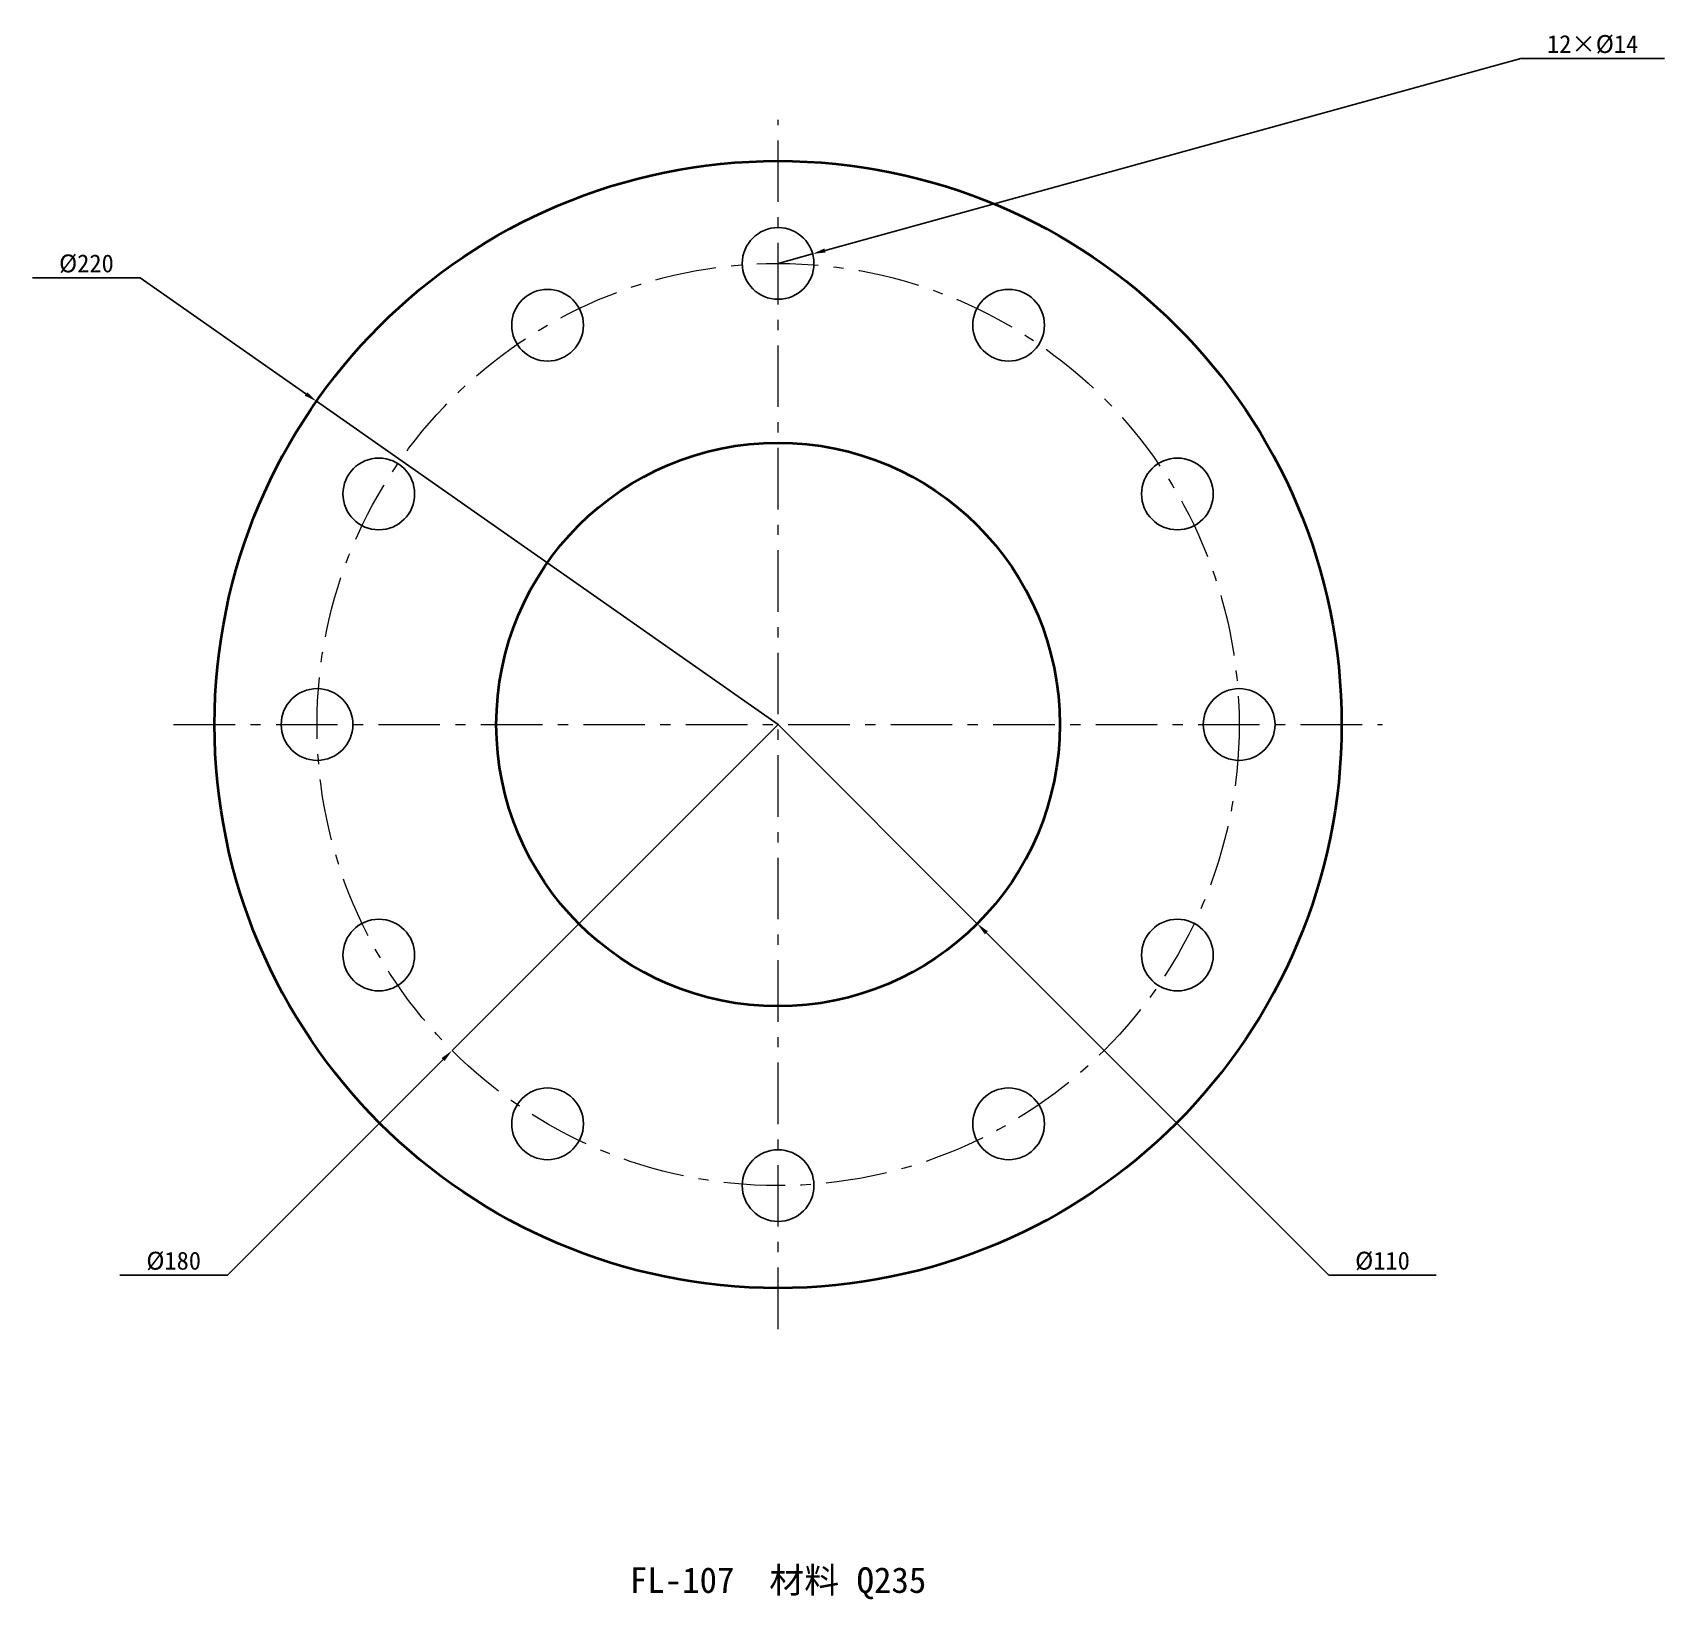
# Model space of a CAD drawing. Header units: millimetres. Extents: x -146 to 173, y -171 to 135.
import ezdxf
from ezdxf.enums import TextEntityAlignment as Align

# ---------------------------------------------------------------- set-up
doc = ezdxf.new("R2010")
doc.units = ezdxf.units.MM
doc.linetypes.add('CENTER', pattern=[20, 12, -3, 2, -3])
for name, color, linetype, lineweight in [('AXES', 7, 'CENTER', 13), ('BORE', 7, 'Continuous', 35), ('DIMENSIONS', 7, 'Continuous', 18), ('HOLES', 7, 'Continuous', 25), ('NOTES', 7, 'Continuous', 25), ('OUTER', 7, 'Continuous', 35), ('PITCH', 7, 'CENTER', 13)]:
    doc.layers.add(name, color=color, linetype=linetype, lineweight=lineweight)
doc.styles.add('CN', font='simhei.ttf')
doc.dimstyles.new('FLANGE_MM', dxfattribs={"dimtxt": 3.5, "dimasz": 2.5, "dimexe": 1.25, "dimexo": 0.625, "dimgap": 1, "dimtad": 1, "dimtih": 1, "dimtoh": 1, "dimdec": 0, "dimtxsty": 'CN', "dimcen": 0, "dimazin": 3, "dimtfac": 1, "dimtmove": 1, "dimatfit": 3})

msp = doc.modelspace()

# ---------------------------------------------------------------- linework, layer by layer
at = {"layer": 'AXES', "linetype": 'CENTER'}
for p, q in [((0, -118), (0, 118)), ((-118, 0), (118, 0))]:
    msp.add_line(p, q, dxfattribs=at)
at = {"layer": 'BORE'}
msp.add_circle((0, 0), 55, dxfattribs=at)
at = {"layer": 'HOLES'}
for centre in [(0, 90), (-45, 77.94), (45, 77.94), (-77.94, 45), (77.94, 45), (-90, 0), (90, 0), (-77.94, -45), (77.94, -45), (-45, -77.94), (45, -77.94), (0, -90)]:
    msp.add_circle(centre, 7, dxfattribs=at)
at = {"layer": 'OUTER'}
msp.add_circle((0, 0), 110, dxfattribs=at)
at = {"layer": 'PITCH', "linetype": 'CENTER'}
msp.add_circle((0, 0), 90, dxfattribs=at)

# ---------------------------------------------------------------- texts
at = {"layer": 'NOTES', "style": 'CN'}
msp.add_text('FL-107  材料 Q235', height=5, dxfattribs=at).set_placement((0, -167), align=Align.MIDDLE_CENTER)

# ---------------------------------------------------------------- dimensions: what is measured, and where the dimension line sits
at = {"layer": 'DIMENSIONS'}
for center, radius, location, text in [((0, 90), 7, (145, 130), '12×%%c14'), ((0, 0), 110, (-124.51, 87.18), '%%c220'), ((0, 0), 90, (-107.48, -107.48), '%%c180'), ((0, 0), 55, (107.48, -107.48), '%%c110')]:
    msp.add_diameter_dim(center=center, radius=radius, location=location, text=text, dimstyle='FLANGE_MM', dxfattribs=at).render()

doc.saveas('drawing.dxf')
